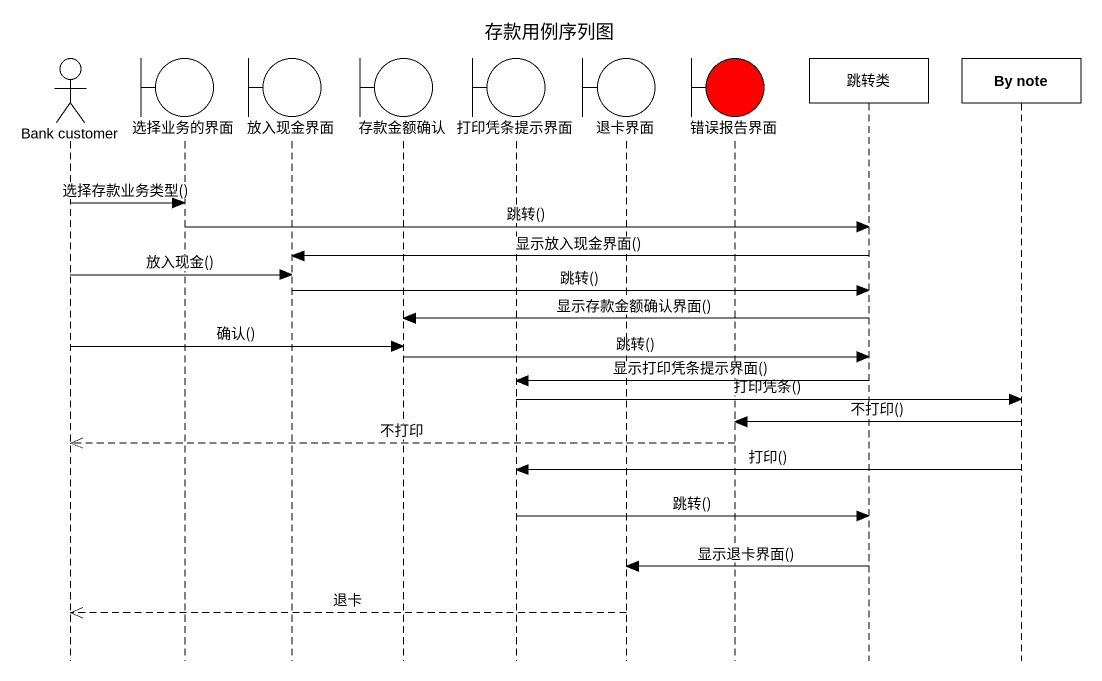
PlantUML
@startuml
title 存款用例序列图
hide footbox
actor "Bank customer" as Bank_customer
boundary 选择业务的界面
boundary 放入现金界面
boundary 存款金额确认
boundary 打印凭条提示界面
boundary 退卡界面
boundary 错误报告界面 #FF0000
participant 跳转类
participant "By note" as By_note

Bank_customer -> 选择业务的界面 : 选择存款业务类型()
选择业务的界面 -> 跳转类 : 跳转()
跳转类 -> 放入现金界面 : 显示放入现金界面()
Bank_customer -> 放入现金界面 : 放入现金()
放入现金界面 -> 跳转类 : 跳转()
跳转类 -> 存款金额确认 : 显示存款金额确认界面()
Bank_customer -> 存款金额确认 : 确认()
存款金额确认 -> 跳转类 : 跳转()
跳转类 -> 打印凭条提示界面 : 显示打印凭条提示界面()
打印凭条提示界面 -> By_note : 打印凭条()
By_note -> 错误报告界面 : 不打印()
错误报告界面 -->> Bank_customer : 不打印
By_note -> 打印凭条提示界面 : 打印()
打印凭条提示界面 -> 跳转类 : 跳转()
跳转类 -> 退卡界面 : 显示退卡界面()
退卡界面 -->> Bank_customer : 退卡
@enduml
